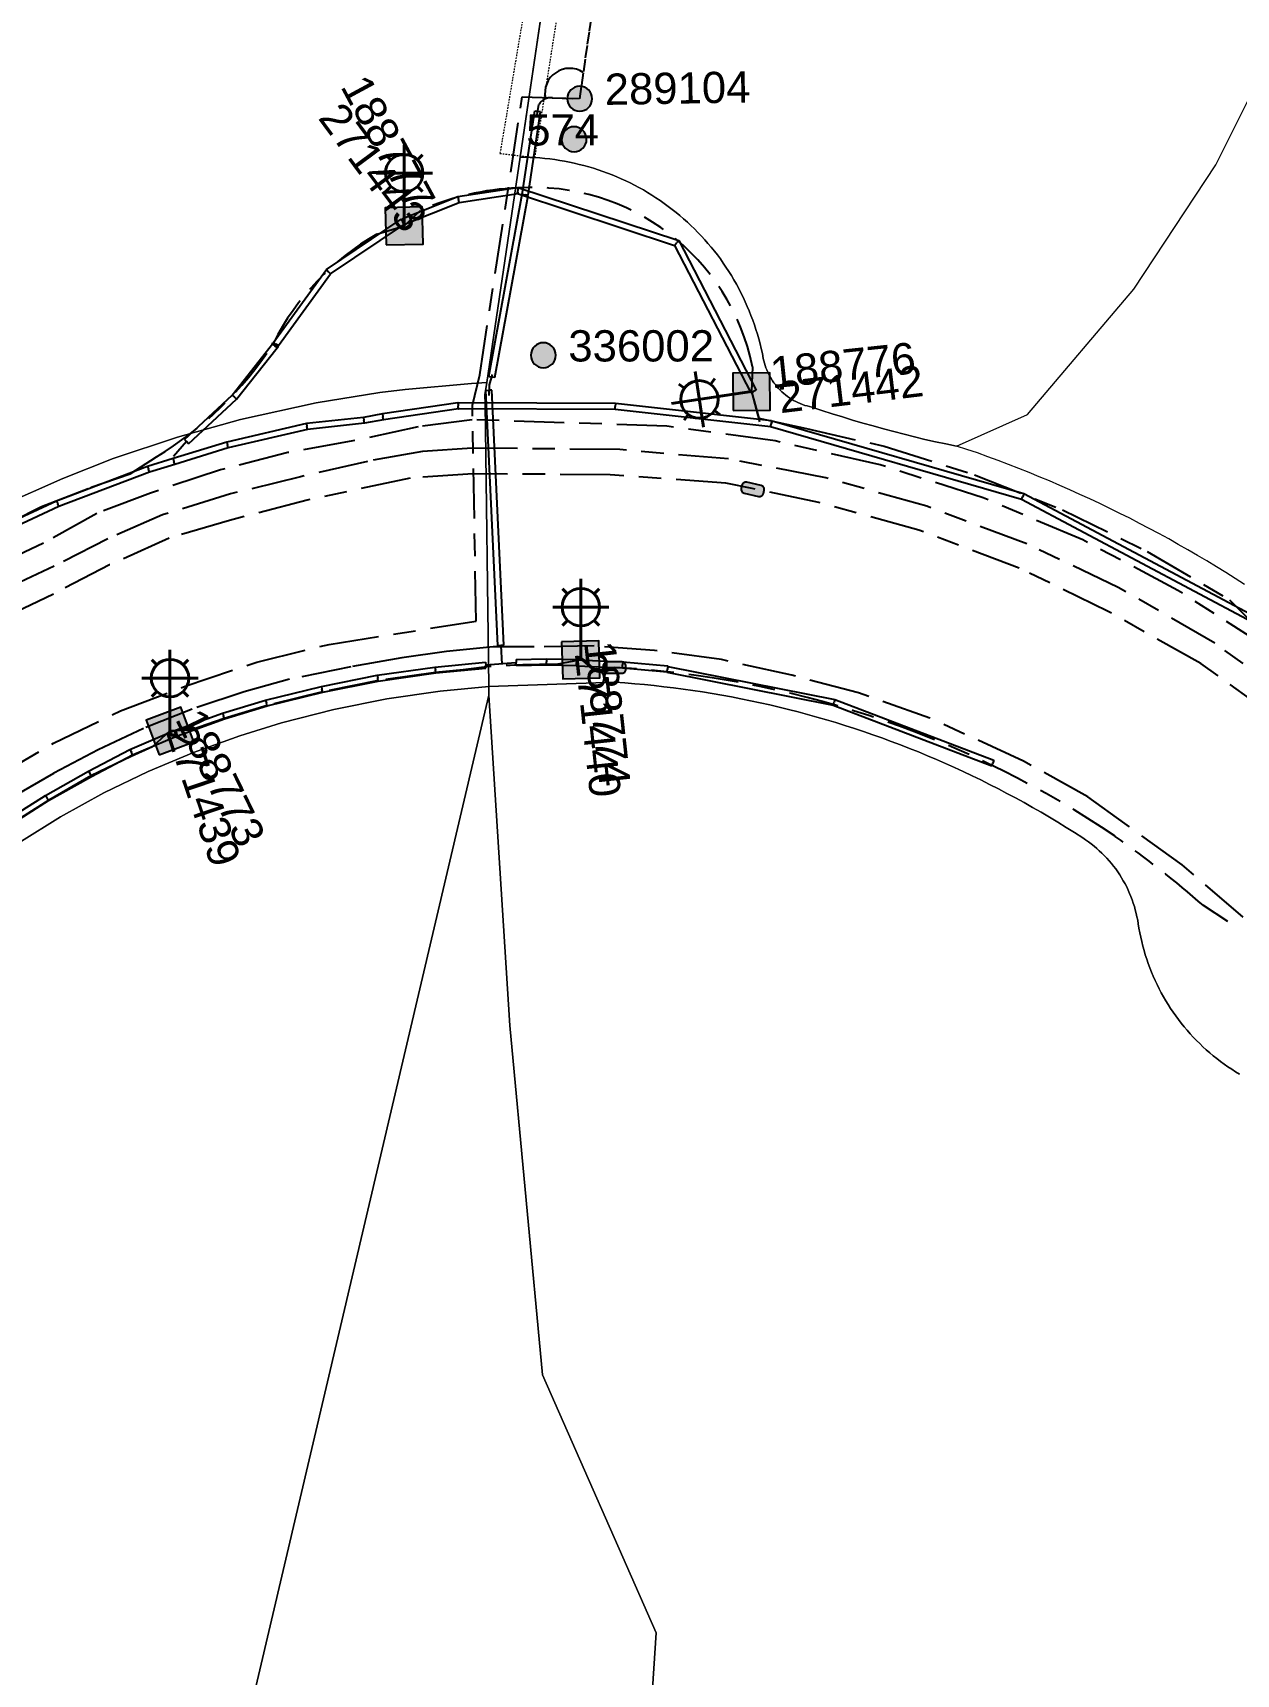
# Model space of a CAD drawing. Header units: metres. Extents: x 302931 to 308644, y 6253878 to 6257414.
# Drawn here: x 308006.4 to 308102.7, y 6256263.9 to 6256395.2 of the extents above; entities that cross this region are included whole.
import ezdxf
from ezdxf.enums import TextEntityAlignment as Align

# ---------------------------------------------------------------- set-up
doc = ezdxf.new("R2010")
doc.units = ezdxf.units.M
for name, pattern in [('Cable Exist OH', [1, 1, 0]), ('Cable Exist UG', [8.2, 4, -1.2, 1.8, -1.2]), ('HIDDEN', [0.375, 0.25, -0.125]), ('HIDDEN2', [0.1875, 0.125, -0.0625])]:
    doc.linetypes.add(name, pattern=pattern)
doc.layers.get('0').update_dxf_attribs({"color": 6})
for name, color, linetype, lineweight in [('Cadastre Land Parcels_SP_EXT', 9, 'Continuous', 5), ('Cadastre Other Property_SP_EXT', 9, 'HIDDEN', 5), ('Cadastre Roads_SP_EXT', 9, 'Continuous', 5)]:
    doc.layers.add(name, color=color, linetype=linetype, lineweight=lineweight)
for name, color, linetype in [('Duct_SP_EXT', 7, 'Continuous'), ('Equip_HV_EXT', 7, 'Continuous'), ('Equip_SL_EXT', 7, 'Continuous'), ('Equip_SP_SL_EXT', 7, 'Continuous'), ('Mains_HV_EXT', 7, 'Continuous'), ('Mains_SL_EXT', 7, 'Continuous'), ('SupportsOH_SP_TR_HV_LV_SL_EXT', 7, 'Continuous'), ('SupportsUG_SP_LV_SL_EXT', 7, 'Continuous'), ('Trench_SP_EXT', 7, 'Continuous')]:
    doc.layers.add(name, color=color, linetype=linetype)
doc.styles.add('COLUMN_LABEL', font='arial.ttf')
doc.styles.add('iecARIAL', font='arial.ttf', dxfattribs={"height": 2})
doc.styles.add('POLE_LABEL', font='arial.ttf')
doc.styles.get("Standard").update_dxf_attribs({"font": 'arial.ttf'})

# ---------------------------------------------------------------- blocks, each defined once
blk = doc.blocks.new('COLUMN_EXT')
blk.add_hatch(color=256).paths.add_polyline_path([(-1.49, 1.48), (-1.49, -1.49), (1.48, -1.49), (1.48, 1.48)])
blk.add_lwpolyline([(-1.49, -1.49), (1.48, -1.49), (1.48, 1.48), (-1.49, 1.48)], close=True)
for tag, height, style, flags, p in [('ASSET_NUM', 2.5, 'COLUMN_LABEL', 8, (2, 2)), ('STRUCTURE_PLANT_NUMBER', 0.2, 'POLE_LABEL', 9, (1.81, 0.03)), ('STREET_CODE', 0.2, 'COLUMN_LABEL', 9, (1.81, -0.2))]:
    blk.add_attdef(tag, text='', height=height, dxfattribs=dict(style=style, flags=flags)).set_placement(p, align=Align.MIDDLE_LEFT)
at = {"flags": 9}
for tag, p in [('COLUMN_TYPE', (1.81, -0.4)), ('OWNED_BY', (1.81, -0.6)), ('STATE', (1.81, -0.8)), ('USAGE', (1.81, -1)), ('LEGEND', (1.81, -1.2)), ('LOCATION', (1.81, -1.4)), ('STREETNAME', (1.81, -1.6)), ('SUBURB', (1.81, -1.8)), ('NOTES', (1.81, -2))]:
    blk.add_attdef(tag, text='', height=0.2, dxfattribs=at).set_placement(p, align=Align.MIDDLE_LEFT)
at = {"flags": 1}
blk.add_attdef('Z', (1.81, -2.35), '', height=0.2, dxfattribs=at)
blk = doc.blocks.new('SL_LANTERN_EXT')
at = {"lineweight": 40}
for p, q in [((-1.46, 5.68), (-1.06, 5.28)), ((0, 1.97), (0, 6.47)), ((1.46, 5.68), (1.06, 5.28)), ((-2.25, 4.22), (2.25, 4.22)), ((-1.46, 2.76), (-1.06, 3.16)), ((0, 0), (0, 2.72)), ((1.46, 2.76), (1.06, 3.16))]:
    blk.add_line(p, q, dxfattribs=at)
blk.add_circle((0, 4.22), 1.5, dxfattribs=at)
at = {"style": 'iecARIAL', "flags": 8}
blk.add_attdef('ASSET_NUM', (1.5, 1.5), '', height=2.5, dxfattribs=at)
for tag, p, height, flags in [('CONSTRUCTED_VOLTAGE', (0.98, -0.65), 0.2, 9), ('CONTROL_TYPE', (0.98, -0.85), 0.2, 9), ('LANTERN_PURPOSE', (0.98, -1.05), 0.2, 9), ('LANTERN_TYPE', (0.98, -1.25), 0.2, 9), ('NO_PHASES', (0.98, -1.45), 0.2, 9), ('LNUMBER', (2.18, -3.25), 2.5, 8), ('OPERATING_VOLTAGE', (0.98, -1.65), 0.2, 9), ('ORIENTATION', (0.98, -1.85), 0.2, 9), ('OWNED_BY', (0.98, -2.05), 0.2, 9), ('STATE', (0.98, -2.25), 0.2, 9), ('USAGE', (0.98, -2.45), 0.2, 9), ('CEXIST', (0.98, -2.65), 0.2, 9), ('CNEW', (0.98, -2.85), 0.2, 9), ('CNUMBER', (0.98, -3.05), 0.2, 9), ('CREMOVE', (0.98, -3.25), 0.2, 9), ('CREPLACE', (0.98, -3.45), 0.2, 9), ('LKINGHEIGHT', (0.98, -3.65), 0.2, 9), ('LBRACKET', (0.98, -3.85), 0.2, 9), ('LBRACKETVOCAB', (0.98, -4.05), 0.2, 9), ('LCATEGORY', (0.98, -4.25), 0.2, 9), ('LCHARGE1', (0.98, -4.45), 0.2, 9), ('LCHARGE1PERCENT', (0.98, -4.65), 0.2, 9), ('LCHARGE2', (0.98, -4.85), 0.2, 9), ('LCHARGE2PERCENT', (0.98, -5.05), 0.2, 9), ('LCHARGE3', (0.98, -5.25), 0.2, 9), ('LCHARGE3PERCENT', (0.98, -5.45), 0.2, 9), ('LEXIST', (0.98, -5.65), 0.2, 9), ('LLAMP', (0.98, -5.85), 0.2, 9), ('LLAMPVOCAB', (0.98, -6.05), 0.2, 9), ('LMAST', (0.98, -6.25), 0.2, 9), ('LMASTVOCAB', (0.98, -6.45), 0.2, 9), ('LNEW', (0.98, -6.65), 0.2, 9), ('LANTNUMBER', (0.98, -6.85), 0.2, 9), ('LOUTREACH', (0.98, -7.25), 0.2, 9), ('LOUTREACHVOCAB', (0.98, -7.45), 0.2, 9), ('LRATECODE', (0.98, -7.65), 0.2, 9), ('LREMOVE', (0.98, -7.85), 0.2, 9), ('LREPLACE', (0.98, -8.05), 0.2, 9), ('STREETNAME', (0.98, -9.25), 0.2, 9), ('LTYPE', (0.98, -8.25), 0.2, 9), ('LTYPEVOCAB', (0.98, -8.45), 0.2, 9), ('LEGEND', (0.98, -8.65), 0.2, 9), ('LOCATION', (0.98, -8.85), 0.2, 9), ('NOTES', (0.98, -9.05), 0.2, 9), ('SUBURB', (0.98, -9.45), 0.2, 1)]:
    blk.add_attdef(tag, p, '', height=height, dxfattribs=dict(flags=flags))
blk = doc.blocks.new('POLE_EXT')
blk.add_hatch(color=256).paths.add_polyline_path([(-1, 0, 1), (1, 0, 1)])
blk.add_lwpolyline([(-1, 0, 1), (1, 0, 1)], format="xyb", close=True)
for tag, height, flags, p in [('pNumber', 2.5, 8, (-17.84, 2.07)), ('OWNED_BY', 0.2, 9, (1.35, -0.4)), ('SPECIAL_USE', 0.2, 9, (1.35, -0.8)), ('STATE', 0.2, 9, (1.35, -1)), ('cLV', 0.2, 9, (1.35, -1.4)), ('PARENT', 0.2, 9, (1.35, -0.6)), ('USAGE', 0.2, 9, (1.35, -1.2)), ('hDepth', 0.2, 9, (1.35, -1.6)), ('hDia', 0.2, 9, (1.35, -1.8)), ('cHV', 0.2, 9, (1.35, -2)), ('LBRACKET', 0.2, 9, (1.35, -2.2)), ('LExisting', 0.2, 9, (1.35, -2.4)), ('LANTNUMBER', 0.2, 9, (1.35, -2.6)), ('cLinedev', 0.2, 9, (1.35, -3.4)), ('pExisting', 0.2, 9, (1.35, -3.8)), ('LOther', 0.2, 9, (1.35, -2.8)), ('LRemove', 0.2, 9, (1.35, -3)), ('LEGEND', 0.2, 9, (1.35, -3.2)), ('LOCATION', 0.2, 9, (1.35, -3.6)), ('PFNUMBER', 0.2, 9, (1.35, -4)), ('pFooting', 0.2, 9, (1.35, -4.4)), ('pNew', 0.2, 9, (1.35, -4.6)), ('pRelocate', 0.2, 9, (1.35, -5)), ('pRemove', 0.2, 9, (1.35, -5.2)), ('NEWPFNUMBER', 0.2, 9, (1.35, -4.2)), ('pReplace', 0.2, 9, (1.35, -5.4)), ('pStay', 0.2, 9, (1.35, -5.6)), ('pType', 0.2, 9, (1.35, -5.8)), ('cspan', 0.2, 9, (1.35, -6)), ('STREETNAME', 0.2, 9, (1.35, -6.2)), ('SUBURB', 0.2, 9, (1.35, -6.4)), ('NOTES', 0.2, 9, (1.35, -6.6)), ('OPERATED_BY', 0.2, 9, (1.36, -7.01)), ('MAINTAINED_BY', 0.2, 9, (1.36, -6.81))]:
    blk.add_attdef(tag, text='', height=height, dxfattribs=dict(flags=flags)).set_placement(p, align=Align.MIDDLE_LEFT)
at = {"style": 'POLE_LABEL'}
for tag, height, flags, p in [('ASSET_NUM', 2.5, 8, (2, 2)), ('STRUCTURE_PLANT_NUMBER', 0.2, 9, (1.35, 0.03)), ('STREET_CODE', 0.2, 9, (1.35, -0.2))]:
    blk.add_attdef(tag, text='', height=height, dxfattribs=dict(at, flags=flags)).set_placement(p, align=Align.MIDDLE_LEFT)
at = {"flags": 1}
blk.add_attdef('Z', (1.35, -7.33), '', height=0.2, dxfattribs=at)
blk = doc.blocks.new('SL_STJ_EXT')
h = blk.add_hatch(color=256)
edge = h.paths.add_edge_path()
edge.add_ellipse((-0.59, 0.13), major_axis=(0.226, 0.226), ratio=1, start_angle=45, end_angle=135)
edge.add_line((-0.91, 0.13), (-0.91, -0.13))
edge.add_ellipse((-0.59, -0.13), major_axis=(0.226, 0.226), ratio=1, start_angle=135, end_angle=225)
edge.add_line((-0.59, -0.45), (0.59, -0.45))
edge.add_ellipse((0.59, -0.13), major_axis=(-0.226, 0.226), ratio=1, start_angle=135, end_angle=225)
edge.add_line((0.91, -0.13), (0.91, 0.13))
edge.add_ellipse((0.59, 0.13), major_axis=(-0.226, 0.226), ratio=1, start_angle=225, end_angle=315)
edge.add_line((0.59, 0.45), (-0.59, 0.45))
blk.add_lwpolyline([(-0.91, 0.13), (-0.91, -0.13, 0.414214), (-0.59, -0.45), (0.59, -0.45, 0.414214), (0.91, -0.13), (0.91, 0.13, 0.414214), (0.59, 0.45), (-0.59, 0.45, 0.414214)], format="xyb", close=True)
at = {"flags": 1}
blk.add_attdef('Z', (0, 0), '', height=0.2, dxfattribs=at)
at = {"flags": 9}
for tag, p in [('ORIENTATION', (0, 0)), ('USAGE', (0, -0.2)), ('LEGEND', (0, -0.4)), ('NOTES', (0, -0.6))]:
    blk.add_attdef(tag, text='', height=0.2, dxfattribs=at).set_placement(p, align=Align.MIDDLE_LEFT)
blk = doc.blocks.new('HV_STJ_EXT')
h = blk.add_hatch(color=256)
edge = h.paths.add_edge_path()
edge.add_ellipse((-0.59, 0.13), major_axis=(0.226, 0.226), ratio=1, start_angle=45, end_angle=135)
edge.add_line((-0.91, 0.13), (-0.91, -0.13))
edge.add_ellipse((-0.59, -0.13), major_axis=(0.226, 0.226), ratio=1, start_angle=135, end_angle=225)
edge.add_line((-0.59, -0.45), (0.59, -0.45))
edge.add_ellipse((0.59, -0.13), major_axis=(-0.226, 0.226), ratio=1, start_angle=135, end_angle=225)
edge.add_line((0.91, -0.13), (0.91, 0.13))
edge.add_ellipse((0.59, 0.13), major_axis=(-0.226, 0.226), ratio=1, start_angle=225, end_angle=315)
edge.add_line((0.59, 0.45), (-0.59, 0.45))
blk.add_lwpolyline([(-0.91, 0.13), (-0.91, -0.13, 0.414214), (-0.59, -0.45), (0.59, -0.45, 0.414214), (0.91, -0.13), (0.91, 0.13, 0.414214), (0.59, 0.45), (-0.59, 0.45, 0.414214)], format="xyb", close=True)
for tag, flags, p in [('ORIENTATION', 9, (1.5, 0)), ('Z', 1, (1.5, -0.8)), ('USAGE', 9, (1.5, -0.2)), ('LEGEND', 9, (1.5, -0.4)), ('NOTES', 9, (1.5, -0.6))]:
    blk.add_attdef(tag, text='', height=0.2, dxfattribs=dict(flags=flags)).set_placement(p, align=Align.MIDDLE_LEFT)

msp = doc.modelspace()

# ---------------------------------------------------------------- linework, layer by layer
at = {"layer": 'Cadastre Land Parcels_SP_EXT', "linetype": 'Continuous'}
for points in [[(308003.86, 6256357.35), (308008.8, 6256359.56), (308012.83, 6256361.14), (308017.96, 6256362.86), (308023.01, 6256364.28), (308029.06, 6256365.6), (308034.15, 6256366.42), (308036.19, 6256366.68), (308041.48, 6256367.15), (308042.72, 6256367.22), (308045.39, 6256385.25), (308055.93, 6256456.51)], [(308055.76, 6256455.34), (308045.38, 6256385.25), (308045.78, 6256385.25), (308046.18, 6256385.24), (308046.57, 6256385.22), (308046.97, 6256385.19), (308047.36, 6256385.15), (308047.76, 6256385.11), (308048.15, 6256385.06), (308048.55, 6256385), (308048.94, 6256384.93), (308049.33, 6256384.86), (308049.71, 6256384.77), (308050.1, 6256384.68), (308050.48, 6256384.59), (308050.87, 6256384.48), (308051.25, 6256384.37), (308051.62, 6256384.25), (308052, 6256384.12), (308052.37, 6256383.98), (308052.74, 6256383.84), (308053.11, 6256383.69), (308053.47, 6256383.53), (308053.83, 6256383.36), (308054.19, 6256383.19), (308054.54, 6256383.01), (308054.89, 6256382.82), (308055.24, 6256382.63), (308055.58, 6256382.43), (308055.92, 6256382.22), (308056.25, 6256382.01), (308056.58, 6256381.79), (308056.91, 6256381.56), (308057.23, 6256381.32), (308057.54, 6256381.08), (308057.86, 6256380.84), (308058.16, 6256380.58), (308058.46, 6256380.33), (308058.76, 6256380.06), (308059.05, 6256379.79), (308059.33, 6256379.51), (308059.61, 6256379.23), (308059.88, 6256378.94), (308060.15, 6256378.65), (308060.41, 6256378.35), (308060.67, 6256378.05), (308060.92, 6256377.74), (308061.16, 6256377.43), (308061.4, 6256377.11), (308061.63, 6256376.78), (308061.85, 6256376.46), (308062.07, 6256376.12), (308062.28, 6256375.79), (308062.48, 6256375.45), (308062.68, 6256375.1), (308062.87, 6256374.75), (308063.05, 6256374.4), (308063.22, 6256374.05), (308063.39, 6256373.69), (308063.55, 6256373.32), (308063.71, 6256372.96), (308063.85, 6256372.59), (308063.99, 6256372.22), (308064.13, 6256371.84), (308064.25, 6256371.47), (308064.37, 6256371.09), (308064.47, 6256370.71), (308064.58, 6256370.32), (308064.67, 6256369.94), (308064.76, 6256369.55), (308064.83, 6256369.16), (308064.87, 6256368.97), (308064.92, 6256368.78), (308064.98, 6256368.6), (308065.04, 6256368.41), (308065.11, 6256368.23), (308065.19, 6256368.05), (308065.27, 6256367.88), (308065.37, 6256367.7), (308065.46, 6256367.54), (308065.57, 6256367.37), (308065.68, 6256367.21), (308065.8, 6256367.06), (308065.92, 6256366.91), (308066.05, 6256366.76), (308066.18, 6256366.62), (308066.32, 6256366.48), (308066.47, 6256366.35), (308066.62, 6256366.23), (308066.77, 6256366.11), (308066.93, 6256366), (308067.09, 6256365.89), (308067.26, 6256365.8), (308067.43, 6256365.7), (308067.61, 6256365.62), (308067.79, 6256365.54), (308067.97, 6256365.47), (308068.15, 6256365.4), (308068.34, 6256365.35), (308068.52, 6256365.3), (308068.71, 6256365.25), (308069.53, 6256364.99), (308070.34, 6256364.72), (308071.16, 6256364.47), (308071.98, 6256364.22), (308072.8, 6256363.98), (308073.63, 6256363.75), (308074.45, 6256363.52), (308075.28, 6256363.3), (308076.11, 6256363.09), (308076.94, 6256362.88), (308077.77, 6256362.68), (308078.61, 6256362.49), (308079.45, 6256362.31), (308080.28, 6256362.13), (308085.97, 6256364.66), (308094.47, 6256374.7), (308101.05, 6256384.63), (308104.13, 6256390.84)], [(308102.93, 6256311.9), (308102.62, 6256312.09), (308102.31, 6256312.29), (308102.01, 6256312.49), (308101.71, 6256312.7), (308101.41, 6256312.92), (308101.12, 6256313.14), (308100.84, 6256313.37), (308100.56, 6256313.6), (308100.28, 6256313.84), (308100.01, 6256314.09), (308099.75, 6256314.34), (308099.49, 6256314.6), (308099.23, 6256314.86), (308098.99, 6256315.13), (308098.74, 6256315.41), (308098.51, 6256315.68), (308098.28, 6256315.97), (308098.06, 6256316.26), (308097.84, 6256316.55), (308097.63, 6256316.85), (308097.42, 6256317.15), (308097.23, 6256317.46), (308097.04, 6256317.77), (308096.85, 6256318.09), (308096.67, 6256318.41), (308096.5, 6256318.73), (308096.34, 6256319.06), (308096.19, 6256319.39), (308096.04, 6256319.73), (308095.89, 6256320.06), (308095.76, 6256320.4), (308095.63, 6256320.75), (308095.51, 6256321.09), (308095.4, 6256321.44), (308095.3, 6256321.79), (308095.2, 6256322.14), (308095.11, 6256322.5), (308095.03, 6256322.85), (308094.96, 6256323.21), (308094.89, 6256323.57), (308094.84, 6256323.93), (308094.79, 6256324.21), (308094.73, 6256324.49), (308094.67, 6256324.76), (308094.6, 6256325.03), (308094.53, 6256325.3), (308094.44, 6256325.57), (308094.35, 6256325.84), (308094.25, 6256326.1), (308094.14, 6256326.36), (308094.03, 6256326.61), (308093.91, 6256326.87), (308093.78, 6256327.12), (308093.64, 6256327.36), (308093.5, 6256327.61), (308093.35, 6256327.84), (308093.19, 6256328.08), (308093.03, 6256328.31), (308092.86, 6256328.53), (308092.69, 6256328.75), (308092.5, 6256328.97), (308092.32, 6256329.17), (308092.12, 6256329.38), (308091.93, 6256329.58), (308091.72, 6256329.77), (308091.51, 6256329.96), (308091.3, 6256330.14), (308091.08, 6256330.31), (308090.85, 6256330.48), (308090.62, 6256330.64), (308090.39, 6256330.8), (308089.73, 6256331.22), (308089.07, 6256331.64), (308088.41, 6256332.05), (308087.74, 6256332.45), (308087.06, 6256332.85), (308086.38, 6256333.24), (308085.7, 6256333.62), (308085.02, 6256333.99), (308084.33, 6256334.36), (308083.64, 6256334.73), (308082.94, 6256335.08), (308082.24, 6256335.43), (308081.54, 6256335.77), (308080.83, 6256336.1), (308080.12, 6256336.43), (308079.41, 6256336.75), (308078.69, 6256337.06), (308077.97, 6256337.37), (308077.25, 6256337.67), (308076.53, 6256337.96), (308075.8, 6256338.24), (308075.07, 6256338.52), (308074.33, 6256338.79), (308073.6, 6256339.05), (308072.86, 6256339.3), (308072.12, 6256339.55), (308071.37, 6256339.79), (308070.63, 6256340.02), (308069.88, 6256340.24), (308069.13, 6256340.46), (308068.38, 6256340.67), (308067.62, 6256340.87), (308066.86, 6256341.07), (308066.11, 6256341.25), (308065.35, 6256341.43), (308064.58, 6256341.6), (308063.82, 6256341.77), (308063.05, 6256341.92), (308062.29, 6256342.07), (308061.52, 6256342.21), (308060.75, 6256342.34), (308059.98, 6256342.47), (308059.2, 6256342.59), (308058.43, 6256342.7), (308057.66, 6256342.8), (308056.88, 6256342.89), (308056.1, 6256342.98), (308055.33, 6256343.06), (308054.55, 6256343.13), (308053.77, 6256343.19), (308052.99, 6256343.25), (308042.88, 6256342.91), (308042.89, 6256342.21), (308044.56, 6256315.8), (308047.16, 6256287.84), (308056.27, 6256267.19), (308054.93, 6256246.82)], [(307973.09, 6256045.3), (308042.89, 6256342.21), (308042.89, 6256342.21), (308042.88, 6256342.91), (308038.98, 6256342.53), (308034.71, 6256341.91), (308030.47, 6256341.06), (308026.28, 6256339.99), (308022.97, 6256338.97), (308019.26, 6256337.63), (308015.63, 6256336.1), (308012.08, 6256334.39), (308008.62, 6256332.48), (308005.27, 6256330.4)], [(308018.83, 6256100.43), (308027.33, 6256124.68), (308033.42, 6256149.16), (308037.69, 6256174.85), (308040.03, 6256198.49), (308049.39, 6256222.74), (308054.93, 6256246.82), (308056.27, 6256267.19), (308047.16, 6256287.84), (308044.56, 6256315.8), (308042.89, 6256342.21), (307973.09, 6256045.3)]]:
    msp.add_lwpolyline(points, dxfattribs=at)
at = {"layer": 'Cadastre Other Property_SP_EXT', "linetype": 'HIDDEN2'}
msp.add_lwpolyline([(308058.63, 6256461.52), (308056.65, 6256461.79), (308043.77, 6256385.56), (308046.57, 6256385.22), (308058.63, 6256461.52)], close=True, dxfattribs=at)
at = {"layer": 'Cadastre Roads_SP_EXT', "linetype": 'Continuous'}
for points in [[(308103.34, 6256351.08), (308102.59, 6256351.56), (308101.84, 6256352.03), (308101.09, 6256352.49), (308100.33, 6256352.95), (308099.57, 6256353.4), (308098.81, 6256353.84), (308098.04, 6256354.28), (308097.27, 6256354.71), (308096.49, 6256355.14), (308095.71, 6256355.55), (308094.93, 6256355.96), (308094.15, 6256356.37), (308093.35, 6256356.76), (308092.56, 6256357.15), (308091.77, 6256357.54), (308090.96, 6256357.91), (308090.16, 6256358.28), (308089.36, 6256358.65), (308088.55, 6256359), (308087.73, 6256359.35), (308086.92, 6256359.69), (308086.1, 6256360.03), (308085.28, 6256360.35), (308084.45, 6256360.67), (308083.63, 6256360.99), (308082.8, 6256361.29), (308081.97, 6256361.59), (308081.13, 6256361.88), (308080.28, 6256362.13), (308079.45, 6256362.31), (308078.61, 6256362.49), (308077.77, 6256362.68), (308076.94, 6256362.88), (308076.11, 6256363.09), (308075.28, 6256363.3), (308074.45, 6256363.52), (308073.63, 6256363.75), (308072.8, 6256363.98), (308071.98, 6256364.22), (308071.16, 6256364.47), (308070.34, 6256364.72), (308069.53, 6256364.99), (308068.71, 6256365.25), (308068.52, 6256365.3), (308068.34, 6256365.35), (308068.15, 6256365.4), (308067.97, 6256365.47), (308067.79, 6256365.54), (308067.61, 6256365.62), (308067.43, 6256365.7), (308067.26, 6256365.8), (308067.09, 6256365.89), (308066.93, 6256366), (308066.77, 6256366.11), (308066.62, 6256366.23), (308066.47, 6256366.35), (308066.32, 6256366.48), (308066.18, 6256366.62), (308066.05, 6256366.76), (308065.92, 6256366.91), (308065.8, 6256367.06), (308065.68, 6256367.21), (308065.57, 6256367.37), (308065.46, 6256367.54), (308065.37, 6256367.7), (308065.27, 6256367.88), (308065.19, 6256368.05), (308065.11, 6256368.23), (308065.04, 6256368.41), (308064.98, 6256368.6), (308064.92, 6256368.78), (308064.87, 6256368.97), (308064.83, 6256369.16), (308064.76, 6256369.55), (308064.67, 6256369.94), (308064.58, 6256370.32), (308064.47, 6256370.71), (308064.37, 6256371.09), (308064.25, 6256371.47), (308064.13, 6256371.84), (308063.99, 6256372.22), (308063.85, 6256372.59), (308063.71, 6256372.96), (308063.55, 6256373.32), (308063.39, 6256373.69), (308063.22, 6256374.05), (308063.05, 6256374.4), (308062.87, 6256374.75), (308062.68, 6256375.1), (308062.48, 6256375.45), (308062.28, 6256375.79), (308062.07, 6256376.12), (308061.85, 6256376.46), (308061.63, 6256376.78), (308061.4, 6256377.11), (308061.16, 6256377.43), (308060.92, 6256377.74), (308060.67, 6256378.05), (308060.41, 6256378.35), (308060.15, 6256378.65), (308059.88, 6256378.94), (308059.61, 6256379.23), (308059.33, 6256379.51), (308059.05, 6256379.79), (308058.76, 6256380.06), (308058.46, 6256380.33), (308058.16, 6256380.58), (308057.86, 6256380.84), (308057.54, 6256381.08), (308057.23, 6256381.32), (308056.91, 6256381.56), (308056.58, 6256381.79), (308056.25, 6256382.01), (308055.92, 6256382.22), (308055.58, 6256382.43), (308055.24, 6256382.63), (308054.89, 6256382.82), (308054.54, 6256383.01), (308054.19, 6256383.19), (308053.83, 6256383.36), (308053.47, 6256383.53), (308053.11, 6256383.69), (308052.74, 6256383.84), (308052.37, 6256383.98), (308052, 6256384.12), (308051.62, 6256384.25), (308051.25, 6256384.37), (308050.87, 6256384.48), (308050.48, 6256384.59), (308050.1, 6256384.68), (308049.71, 6256384.77), (308049.33, 6256384.86), (308048.94, 6256384.93), (308048.55, 6256385), (308048.15, 6256385.06), (308047.76, 6256385.11), (308047.36, 6256385.15), (308046.97, 6256385.19), (308046.57, 6256385.22), (308046.18, 6256385.24), (308045.78, 6256385.25), (308045.38, 6256385.25), (308042.72, 6256367.22), (308042.57, 6256366.23), (308042.58, 6256365.52), (308042.88, 6256342.91), (308052.99, 6256343.25), (308053.77, 6256343.19), (308054.55, 6256343.13), (308055.33, 6256343.06), (308056.1, 6256342.98), (308056.88, 6256342.89), (308057.66, 6256342.8), (308058.43, 6256342.7), (308059.2, 6256342.59), (308059.98, 6256342.47), (308060.75, 6256342.34), (308061.52, 6256342.21), (308062.29, 6256342.07), (308063.05, 6256341.92), (308063.82, 6256341.77), (308064.58, 6256341.6), (308065.35, 6256341.43), (308066.11, 6256341.25), (308066.86, 6256341.07), (308067.62, 6256340.87), (308068.38, 6256340.67), (308069.13, 6256340.46), (308069.88, 6256340.24), (308070.63, 6256340.02), (308071.37, 6256339.79), (308072.12, 6256339.55), (308072.86, 6256339.3), (308073.6, 6256339.05), (308074.33, 6256338.79), (308075.07, 6256338.52), (308075.8, 6256338.24), (308076.53, 6256337.96), (308077.25, 6256337.67), (308077.97, 6256337.37), (308078.69, 6256337.06), (308079.41, 6256336.75), (308080.12, 6256336.43), (308080.83, 6256336.1), (308081.54, 6256335.77), (308082.24, 6256335.43), (308082.94, 6256335.08), (308083.64, 6256334.73), (308084.33, 6256334.36), (308085.02, 6256333.99), (308085.7, 6256333.62), (308086.38, 6256333.24), (308087.06, 6256332.85), (308087.74, 6256332.45), (308088.41, 6256332.05), (308089.07, 6256331.64), (308089.73, 6256331.22), (308090.39, 6256330.8), (308090.62, 6256330.64), (308090.85, 6256330.48), (308091.08, 6256330.31), (308091.3, 6256330.14), (308091.51, 6256329.96), (308091.72, 6256329.77), (308091.93, 6256329.58), (308092.12, 6256329.38), (308092.32, 6256329.17), (308092.5, 6256328.97), (308092.69, 6256328.75), (308092.86, 6256328.53), (308093.03, 6256328.31), (308093.19, 6256328.08), (308093.35, 6256327.84), (308093.5, 6256327.61), (308093.64, 6256327.36), (308093.78, 6256327.12), (308093.91, 6256326.87), (308094.03, 6256326.61), (308094.14, 6256326.36), (308094.25, 6256326.1), (308094.35, 6256325.84), (308094.44, 6256325.57), (308094.53, 6256325.3), (308094.6, 6256325.03), (308094.67, 6256324.76), (308094.73, 6256324.49), (308094.79, 6256324.21), (308094.84, 6256323.93), (308094.89, 6256323.57), (308094.96, 6256323.21), (308095.03, 6256322.85), (308095.11, 6256322.5), (308095.2, 6256322.14), (308095.3, 6256321.79), (308095.4, 6256321.44), (308095.51, 6256321.09), (308095.63, 6256320.75), (308095.76, 6256320.4), (308095.89, 6256320.06), (308096.04, 6256319.73), (308096.19, 6256319.39), (308096.34, 6256319.06), (308096.5, 6256318.73), (308096.67, 6256318.41), (308096.85, 6256318.09), (308097.04, 6256317.77), (308097.23, 6256317.46), (308097.42, 6256317.15), (308097.63, 6256316.85), (308097.84, 6256316.55), (308098.06, 6256316.26), (308098.28, 6256315.97), (308098.51, 6256315.68), (308098.74, 6256315.41), (308098.99, 6256315.13), (308099.23, 6256314.86), (308099.49, 6256314.6), (308099.75, 6256314.34), (308100.01, 6256314.09), (308100.28, 6256313.84), (308100.56, 6256313.6), (308100.84, 6256313.37), (308101.12, 6256313.14), (308101.41, 6256312.92), (308101.71, 6256312.7), (308102.01, 6256312.49), (308102.31, 6256312.29), (308102.62, 6256312.09), (308102.93, 6256311.9)], [(308005.27, 6256330.4), (308008.62, 6256332.48), (308012.08, 6256334.39), (308015.63, 6256336.1), (308019.26, 6256337.63), (308022.97, 6256338.97), (308026.28, 6256339.99), (308030.47, 6256341.06), (308034.71, 6256341.91), (308038.99, 6256342.53), (308042.88, 6256342.91), (308042.58, 6256365.52), (308042.57, 6256366.23), (308042.72, 6256367.22), (308041.48, 6256367.15), (308036.19, 6256366.68), (308034.15, 6256366.42), (308029.06, 6256365.61), (308023.02, 6256364.28), (308017.96, 6256362.86), (308012.83, 6256361.14), (308008.8, 6256359.56), (308003.86, 6256357.35)]]:
    msp.add_lwpolyline(points, dxfattribs=at)
at = {"layer": 'Duct_SP_EXT'}
for p, q in [((308045.55, 6256382.28), (308046.55, 6256388.95)), ((308046.02, 6256382.21), (308047.02, 6256388.88)), ((308046.55, 6256388.95), (308046.78, 6256388.92)), ((308047.02, 6256388.88), (308046.78, 6256388.92)), ((308040.39, 6256382.11), (308045.16, 6256382.83)), ((308045.16, 6256382.83), (308045.21, 6256382.84)), ((308045.16, 6256382.83), (308045.19, 6256382.59)), ((308045.21, 6256382.84), (308045.19, 6256382.59)), ((308045.21, 6256382.84), (308058.07, 6256378.59)), ((308035.91, 6256380.31), (308040.39, 6256382.11)), ((308036.09, 6256379.87), (308040.51, 6256381.64)), ((308040.39, 6256382.11), (308040.45, 6256381.88)), ((308040.51, 6256381.64), (308040.45, 6256381.88)), ((308040.51, 6256381.64), (308045.23, 6256382.36)), ((308042.88, 6256367.7), (308045.55, 6256382.29)), ((308043.36, 6256367.62), (308046.02, 6256382.2)), ((308045.17, 6256382.35), (308045.19, 6256382.59)), ((308045.23, 6256382.36), (308045.17, 6256382.35)), ((308045.17, 6256382.35), (308057.74, 6256378.2)), ((308045.23, 6256382.36), (308045.19, 6256382.59)), ((308045.55, 6256382.29), (308045.79, 6256382.24)), ((308045.55, 6256382.28), (308045.79, 6256382.24)), ((308046.02, 6256382.2), (308045.79, 6256382.24)), ((308046.02, 6256382.21), (308045.79, 6256382.24)), ((308029.89, 6256376.26), (308035.87, 6256380.29)), ((308035.87, 6256380.29), (308036, 6256380.09)), ((308035.91, 6256380.31), (308036, 6256380.09)), ((308036.13, 6256379.89), (308036, 6256380.09)), ((308036.09, 6256379.87), (308036, 6256380.09)), ((308030.22, 6256375.91), (308036.13, 6256379.89)), ((308057.74, 6256378.2), (308057.9, 6256378.39)), ((308057.74, 6256378.2), (308063.85, 6256366.39)), ((308058.07, 6256378.59), (308057.9, 6256378.39)), ((308058.07, 6256378.59), (308064.27, 6256366.62)), ((308025.62, 6256370.41), (308029.89, 6256376.26)), ((308029.89, 6256376.26), (308030.05, 6256376.09)), ((308030.22, 6256375.91), (308030.05, 6256376.09)), ((308026.04, 6256370.18), (308030.22, 6256375.91)), ((308022.35, 6256366.22), (308025.57, 6256370.31)), ((308022.7, 6256365.89), (308025.95, 6256370.01)), ((308025.56, 6256370.29), (308025.58, 6256370.33)), ((308025.57, 6256370.31), (308025.56, 6256370.29)), ((308025.56, 6256370.29), (308025.76, 6256370.16)), ((308025.57, 6256370.31), (308025.76, 6256370.16)), ((308025.58, 6256370.33), (308025.61, 6256370.39)), ((308025.58, 6256370.33), (308025.8, 6256370.22)), ((308025.61, 6256370.39), (308025.62, 6256370.41)), ((308025.61, 6256370.39), (308025.83, 6256370.3)), ((308025.62, 6256370.41), (308025.83, 6256370.3)), ((308025.95, 6256370.01), (308025.76, 6256370.16)), ((308025.96, 6256370.02), (308025.76, 6256370.16)), ((308026.02, 6256370.12), (308025.8, 6256370.22)), ((308026.05, 6256370.2), (308025.83, 6256370.3)), ((308026.04, 6256370.18), (308025.83, 6256370.3)), ((308025.95, 6256370.01), (308025.96, 6256370.02)), ((308025.96, 6256370.02), (308026.02, 6256370.12)), ((308026.02, 6256370.12), (308026.05, 6256370.2)), ((308026.05, 6256370.2), (308026.04, 6256370.18)), ((308042.88, 6256367.7), (308043.12, 6256367.66)), ((308043.36, 6256367.62), (308043.12, 6256367.66)), ((308018.53, 6256362.67), (308022.35, 6256366.22)), ((308018.86, 6256362.32), (308022.7, 6256365.89)), ((308022.35, 6256366.22), (308022.52, 6256366.05)), ((308022.7, 6256365.89), (308022.52, 6256366.05)), ((308040.41, 6256365.6), (308034.38, 6256364.71)), ((308040.43, 6256365.6), (308040.41, 6256365.6)), ((308040.41, 6256365.6), (308040.43, 6256365.36)), ((308053.01, 6256365.55), (308040.43, 6256365.6)), ((308040.43, 6256365.6), (308040.43, 6256365.36)), ((308042.64, 6256366.6), (308042.88, 6256366.61)), ((308043.59, 6256346.18), (308042.64, 6256366.6)), ((308043.12, 6256366.62), (308042.88, 6256366.61)), ((308044.07, 6256346.21), (308043.12, 6256366.62)), ((308063.85, 6256366.39), (308064.06, 6256366.5)), ((308064.27, 6256366.62), (308064.06, 6256366.5)), ((308032.85, 6256364.44), (308028.29, 6256363.94)), ((308034.37, 6256364.71), (308032.85, 6256364.44)), ((308032.85, 6256364.44), (308032.88, 6256364.2)), ((308034.38, 6256364.71), (308034.37, 6256364.71)), ((308034.37, 6256364.71), (308034.41, 6256364.47)), ((308034.38, 6256364.71), (308034.41, 6256364.47)), ((308034.45, 6256364.23), (308034.41, 6256364.47)), ((308034.45, 6256364.23), (308034.41, 6256364.47)), ((308040.45, 6256365.12), (308034.45, 6256364.23)), ((308040.43, 6256365.12), (308040.43, 6256365.36)), ((308040.45, 6256365.12), (308040.43, 6256365.36)), ((308052.98, 6256365.07), (308040.43, 6256365.12)), ((308040.43, 6256365.12), (308040.45, 6256365.12)), ((308052.98, 6256365.07), (308052.99, 6256365.31)), ((308065.45, 6256363.67), (308052.98, 6256365.07)), ((308053.01, 6256365.55), (308052.99, 6256365.31)), ((308065.5, 6256364.15), (308053.01, 6256365.55)), ((308028.29, 6256363.94), (308021.91, 6256362.45)), ((308028.37, 6256363.47), (308022.03, 6256361.99)), ((308028.29, 6256363.94), (308028.33, 6256363.7)), ((308028.37, 6256363.47), (308028.33, 6256363.7)), ((308032.92, 6256363.97), (308028.37, 6256363.47)), ((308032.92, 6256363.97), (308032.88, 6256364.2)), ((308034.45, 6256364.23), (308032.92, 6256363.97)), ((308034.45, 6256364.23), (308034.45, 6256364.23)), ((308065.41, 6256363.68), (308065.47, 6256363.91)), ((308085.5, 6256357.88), (308065.41, 6256363.68)), ((308065.45, 6256363.67), (308065.47, 6256363.91)), ((308065.5, 6256364.15), (308065.47, 6256363.91)), ((308065.54, 6256364.14), (308065.47, 6256363.91)), ((308085.68, 6256358.33), (308065.54, 6256364.14)), ((308021.91, 6256362.45), (308017.62, 6256361.14)), ((308022.03, 6256361.99), (308017.76, 6256360.68)), ((308018.53, 6256362.67), (308018.69, 6256362.5)), ((308018.86, 6256362.32), (308018.69, 6256362.5)), ((308021.91, 6256362.45), (308021.97, 6256362.22)), ((308022.03, 6256361.99), (308021.97, 6256362.22)), ((308015.57, 6256360.52), (308008.3, 6256357.74)), ((308017.62, 6256361.14), (308015.57, 6256360.52)), ((308015.57, 6256360.52), (308015.64, 6256360.29)), ((308017.76, 6256360.68), (308015.72, 6256360.06)), ((308017.62, 6256361.14), (308017.69, 6256360.91)), ((308017.62, 6256361.14), (308017.69, 6256360.91)), ((308017.76, 6256360.68), (308017.69, 6256360.91)), ((308017.76, 6256360.68), (308017.69, 6256360.91)), ((308015.72, 6256360.06), (308008.49, 6256357.3)), ((308015.72, 6256360.06), (308015.64, 6256360.29)), ((308008.3, 6256357.74), (308003.23, 6256355.39)), ((308008.3, 6256357.74), (308008.4, 6256357.52)), ((308085.5, 6256357.88), (308085.59, 6256358.1)), ((308103.95, 6256348.05), (308085.5, 6256357.88)), ((308085.68, 6256358.33), (308085.59, 6256358.1)), ((308104.18, 6256348.47), (308085.68, 6256358.33)), ((308008.49, 6256357.3), (308003.43, 6256354.96)), ((308008.49, 6256357.3), (308008.4, 6256357.52)), ((308043.59, 6256346.18), (308043.83, 6256346.2)), ((308044.07, 6256346.21), (308043.83, 6256346.2)), ((308038.57, 6256344.46), (308042.61, 6256344.85)), ((308042.61, 6256344.85), (308042.63, 6256344.61)), ((308042.65, 6256344.37), (308042.63, 6256344.61)), ((308045.07, 6256345.06), (308047.48, 6256345.11)), ((308045.07, 6256345.06), (308045.07, 6256344.82)), ((308045.08, 6256344.58), (308045.07, 6256344.82)), ((308045.08, 6256344.58), (308047.48, 6256344.63)), ((308047.48, 6256345.11), (308049.89, 6256345.08)), ((308047.48, 6256345.11), (308047.48, 6256344.87)), ((308047.48, 6256344.63), (308047.48, 6256344.87)), ((308047.48, 6256344.63), (308049.88, 6256344.6)), ((308049.88, 6256344.6), (308049.89, 6256344.84)), ((308049.89, 6256345.08), (308049.89, 6256344.84)), ((308049.95, 6256344.57), (308049.96, 6256344.81)), ((308049.95, 6256344.57), (308053.56, 6256344.41)), ((308049.97, 6256345.05), (308049.96, 6256344.81)), ((308049.97, 6256345.05), (308053.59, 6256344.89)), ((308053.56, 6256344.41), (308053.58, 6256344.65)), ((308053.59, 6256344.89), (308053.58, 6256344.65)), ((308053.59, 6256344.89), (308057.2, 6256344.57)), ((308057.2, 6256344.57), (308057.18, 6256344.33)), ((308029.48, 6256342.92), (308033.95, 6256343.81)), ((308029.59, 6256342.45), (308034.03, 6256343.34)), ((308033.95, 6256343.81), (308038.57, 6256344.46)), ((308033.95, 6256343.81), (308033.99, 6256343.57)), ((308034.03, 6256343.34), (308033.99, 6256343.57)), ((308034.03, 6256343.34), (308038.63, 6256343.99)), ((308038.57, 6256344.46), (308038.6, 6256344.22)), ((308038.63, 6256343.99), (308038.6, 6256344.22)), ((308038.63, 6256343.99), (308042.65, 6256344.37)), ((308053.56, 6256344.41), (308057.15, 6256344.09)), ((308057.11, 6256344.05), (308057.16, 6256344.28)), ((308057.11, 6256344.05), (308070.43, 6256341.41)), ((308057.15, 6256344.09), (308057.18, 6256344.33)), ((308057.2, 6256344.52), (308057.16, 6256344.28)), ((308057.2, 6256344.52), (308070.57, 6256341.87)), ((308025.02, 6256341.82), (308029.48, 6256342.92)), ((308025.15, 6256341.35), (308029.59, 6256342.45)), ((308029.48, 6256342.92), (308029.53, 6256342.69)), ((308029.59, 6256342.45), (308029.53, 6256342.69)), ((308017.8, 6256339.42), (308021.57, 6256340.78)), ((308021.57, 6256340.78), (308025.02, 6256341.82)), ((308021.57, 6256340.78), (308021.64, 6256340.55)), ((308021.72, 6256340.32), (308025.15, 6256341.35)), ((308025.02, 6256341.82), (308025.09, 6256341.58)), ((308025.15, 6256341.35), (308025.09, 6256341.58)), ((308070.43, 6256341.41), (308070.5, 6256341.64)), ((308070.43, 6256341.41), (308083.12, 6256336.56)), ((308070.57, 6256341.87), (308070.5, 6256341.64)), ((308070.57, 6256341.87), (308083.29, 6256337.01)), ((308014.17, 6256337.87), (308017.7, 6256339.38)), ((308017.7, 6256339.38), (308017.79, 6256339.16)), ((308017.8, 6256339.42), (308017.88, 6256339.2)), ((308017.96, 6256338.97), (308021.72, 6256340.32)), ((308021.72, 6256340.32), (308021.64, 6256340.55)), ((308014.38, 6256337.43), (308017.89, 6256338.94)), ((308017.89, 6256338.94), (308017.79, 6256339.16)), ((308017.96, 6256338.97), (308017.88, 6256339.2)), ((308010.86, 6256336.14), (308014.17, 6256337.87)), ((308011.09, 6256335.72), (308014.38, 6256337.43)), ((308014.17, 6256337.87), (308014.28, 6256337.65)), ((308014.38, 6256337.43), (308014.28, 6256337.65)), ((308083.12, 6256336.56), (308083.2, 6256336.78)), ((308083.29, 6256337.01), (308083.2, 6256336.78)), ((308007.42, 6256334.2), (308010.86, 6256336.14)), ((308007.66, 6256333.79), (308011.09, 6256335.72)), ((308010.86, 6256336.14), (308010.98, 6256335.93)), ((308011.09, 6256335.72), (308010.98, 6256335.93)), ((308004.07, 6256332.07), (308007.42, 6256334.2)), ((308007.42, 6256334.2), (308007.54, 6256333.99)), ((308004.33, 6256331.66), (308007.66, 6256333.79)), ((308007.66, 6256333.79), (308007.54, 6256333.99))]:
    msp.add_line(p, q, dxfattribs=at)
at = {"layer": 'Mains_HV_EXT', "linetype": 'Cable Exist OH'}
msp.add_lwpolyline([(308050.15, 6256389.93), (308059.67, 6256455.46)], dxfattribs=at)
at = {"layer": 'Mains_HV_EXT', "linetype": 'Continuous'}
msp.add_lwpolyline([(308050.42, 6256392.04, 0.667374), (308047.41, 6256389.98)], format="xyb", dxfattribs=at)
at = {"layer": 'Mains_HV_EXT', "linetype": 'Cable Exist UG'}
for points in [[(308003.43, 6256335.68), (308008.06, 6256338.37), (308013.4, 6256340.96), (308018.59, 6256342.93), (308024.31, 6256344.86), (308030.11, 6256346.28), (308041.86, 6256348.14), (308041.86, 6256348.14), (308041.57, 6256365.41), (308041.57, 6256365.41), (308042.15, 6256367.83), (308042.15, 6256367.83), (308045.55, 6256390.07), (308049.96, 6256389.93)], [(308105.27, 6256345.94), (308098.01, 6256350.6), (308090.39, 6256354.64), (308082.43, 6256358), (308074.19, 6256360.64), (308065.79, 6256362.56), (308057.11, 6256363.74), (308041.54, 6256364.25), (308041.54, 6256364.25), (308037.23, 6256363.69), (308032, 6256362.55), (308026.79, 6256361.62), (308021.4, 6256360.23), (308015.8, 6256358.38), (308011.52, 6256356.74), (308007.24, 6256354.37), (308002.62, 6256352.2)], [(308107.44, 6256341.7), (308100.95, 6256346.38), (308093.24, 6256350.84), (308085.92, 6256354.31), (308077.91, 6256357.33), (308069.83, 6256359.6), (308062.05, 6256361.11), (308053.36, 6256361.86), (308041.54, 6256361.98), (308041.54, 6256361.98), (308037.57, 6256361.7), (308033.17, 6256360.92), (308027.8, 6256359.68), (308022.2, 6256358.31), (308016.78, 6256356.63), (308012.4, 6256354.73), (308008.11, 6256352.53), (308003.64, 6256350.44)], [(308063.95, 6256358.74), (308061.85, 6256359.18), (308052.58, 6256359.84), (308041.59, 6256359.93), (308036.58, 6256359.58), (308028.34, 6256357.82), (308022.13, 6256356.19), (308017.31, 6256354.77), (308012.54, 6256352.63), (308008.04, 6256350.3), (308003.73, 6256348.23)], [(308144.76, 6256261.96), (308141.34, 6256281.72), (308140.16, 6256288.04), (308138.22, 6256294.48), (308135.97, 6256300.33), (308134.88, 6256303.09), (308132.14, 6256309.26), (308127.76, 6256316.4), (308123.11, 6256323.14), (308117.88, 6256329.39), (308112.41, 6256334.98), (308105.45, 6256340.73), (308099.84, 6256344.74), (308092.43, 6256348.92), (308085.31, 6256352.38), (308077.29, 6256355.42), (308069.28, 6256357.63), (308063.95, 6256358.74)], [(308103.24, 6256324.45), (308098.36, 6256328.63), (308093.75, 6256331.95), (308090.8, 6256334.07), (308085.65, 6256336.94), (308078.17, 6256340.37), (308072.44, 6256342.41), (308067.11, 6256343.81), (308061.49, 6256345.06), (308056.12, 6256345.78), (308051.31, 6256346.15), (308046.5, 6256346.07), (308043.22, 6256346.09), (308039.48, 6256345.71), (308039.48, 6256345.71), (308035.92, 6256345.19), (308031.83, 6256344.49), (308026.92, 6256343.49), (308023.31, 6256342.49), (308019.15, 6256341.1), (308015.25, 6256339.55), (308011.62, 6256337.85), (308008.05, 6256335.95), (308004.95, 6256334.15)]]:
    msp.add_lwpolyline(points, dxfattribs=at)
at = {"layer": 'Mains_SL_EXT', "linetype": 'Cable Exist UG'}
for points in [[(308036.11, 6256379.76), (308037.41, 6256380.98), (308037.41, 6256380.98, -0.096593), (308045.2, 6256382.79), (308045.2, 6256382.79, -0.375184), (308063.97, 6256368.49), (308063.97, 6256368.49), (308063.9, 6256366.5)], [(308003.06, 6256354.58), (308004.83, 6256356.17), (308004.83, 6256356.17), (308007.08, 6256357.32), (308011.06, 6256358.85), (308014.18, 6256359.92), (308016.29, 6256361.28), (308016.29, 6256361.28, 0.111847), (308025.58, 6256370.25), (308025.58, 6256370.25), (308025.61, 6256370.31), (308025.64, 6256370.38), (308025.64, 6256370.38, -0.14681), (308033.92, 6256379.1), (308033.92, 6256379.1), (308036.11, 6256379.76)], [(308050.24, 6256345.04), (308048.26, 6256344.66), (308048.26, 6256344.66, 0.016812), (308042.92, 6256344.51), (308042.92, 6256344.51), (308040.83, 6256344.24), (308040.83, 6256344.24), (308038.61, 6256344.03), (308034.04, 6256343.38), (308029.57, 6256342.49), (308025.14, 6256341.39), (308021.7, 6256340.36), (308019.01, 6256339.41), (308017.37, 6256339.36)], [(308102.01, 6256324.11), (308100.05, 6256325.38), (308100.05, 6256325.38, 0.027231), (308093, 6256330.91), (308093, 6256330.91), (308092.99, 6256330.92), (308092.98, 6256330.93), (308092.98, 6256330.93, 0.130521), (308054.29, 6256344.35), (308054.29, 6256344.35), (308052.94, 6256344.42)]]:
    msp.add_lwpolyline(points, format="xyb", dxfattribs=at)
for points in [[(308063.9, 6256366.5), (308064.49, 6256364.37), (308064.49, 6256364.37), (308068.29, 6256363.54), (308074.5, 6256362.13), (308081.74, 6256359.85), (308088.78, 6256357.03), (308095.56, 6256353.71), (308102.14, 6256349.85), (308103.96, 6256348.04)], [(308017.37, 6256339.36), (308015.97, 6256338.08), (308015.97, 6256338.08), (308014.26, 6256337.32), (308011.05, 6256335.76), (308007.67, 6256333.82), (308004.33, 6256331.69), (308001.3, 6256329.44), (307998.06, 6256327.05), (307995.76, 6256325.2), (307992.24, 6256322.06), (307988.95, 6256318.64), (307985.84, 6256314.82), (307983.52, 6256311.89), (307982.23, 6256311.04)]]:
    msp.add_lwpolyline(points, dxfattribs=at)
at = {"layer": 'Trench_SP_EXT', "linetype": 'Cable Exist UG'}
msp.add_lwpolyline([(308046.72, 6256388.49), (308046.88, 6256389.46), (308046.88, 6256389.46, -0.311694), (308047.96, 6256389.99), (308047.96, 6256389.99), (308050.11, 6256389.95)], format="xyb", dxfattribs=at)
for points in [[(308042.9, 6256366.2), (308042.92, 6256367.04), (308043.16, 6256367.86)], [(308063.9, 6256366.5), (308064.53, 6256364.07)], [(308018.69, 6256362.5), (308017.65, 6256361.3)], [(308043.83, 6256346.2), (308043.91, 6256344.7)], [(308045.05, 6256344.79), (308042.63, 6256344.61)]]:
    msp.add_lwpolyline(points, dxfattribs=at)

# ---------------------------------------------------------------- block references
at = {"layer": 'Equip_HV_EXT', "rotation": 347.1256207321878}
msp.add_blockref('HV_STJ_EXT', (308063.99, 6256358.68), dxfattribs=at)
at = {"layer": 'Equip_SL_EXT'}
msp.add_blockref('SL_STJ_EXT', (308052.94, 6256344.42), dxfattribs=at)
at = {"layer": 'Equip_SP_SL_EXT'}
ref = msp.add_blockref('SL_LANTERN_EXT', (308036.11, 6256379.76), dxfattribs=at)
ref.add_attrib('ASSET_NUM', '188777', dxfattribs={"layer": '0', "height": 2.5, "rotation": 298.3907, "style": 'iecARIAL'}).set_placement((308037.61, 6256381.26), align=Align.MIDDLE_RIGHT)
ref = msp.add_blockref('SL_LANTERN_EXT', (308063.9, 6256366.5), dxfattribs=dict(at, rotation=98.51579510023893))
ref.add_attrib('ASSET_NUM', '188776', dxfattribs={"layer": '0', "height": 2.5, "rotation": 6.0432, "style": 'iecARIAL'}).set_placement((308065.4, 6256368), align=Align.MIDDLE_LEFT)
ref = msp.add_blockref('SL_LANTERN_EXT', (308050.24, 6256345.04), dxfattribs=at)
ref.add_attrib('ASSET_NUM', '188774', dxfattribs={"layer": '0', "height": 2.5, "rotation": 276.1702, "style": 'iecARIAL'}).set_placement((308051.74, 6256346.54), align=Align.MIDDLE_LEFT)
ref = msp.add_blockref('SL_LANTERN_EXT', (308017.37, 6256339.36), dxfattribs=at)
ref.add_attrib('ASSET_NUM', '188773', dxfattribs={"layer": '0', "height": 2.5, "rotation": 295.9742, "style": 'iecARIAL'}).set_placement((308018.87, 6256340.86), align=Align.MIDDLE_LEFT)
at = {"layer": 'SupportsOH_SP_TR_HV_LV_SL_EXT'}
ref = msp.add_blockref('POLE_EXT', (308050.15, 6256389.93), dxfattribs=at)
ref.add_attrib('ASSET_NUM', '289104', dxfattribs={"layer": '0', "height": 2.5, "rotation": 1, "style": 'POLE_LABEL'}).set_placement((308052.15, 6256390.68), align=Align.MIDDLE_LEFT)
ref = msp.add_blockref('POLE_EXT', (308049.7, 6256386.69), dxfattribs=at)
ref.add_attrib('ASSET_NUM', '574', dxfattribs={"layer": '0', "height": 2.5, "style": 'POLE_LABEL'}).set_placement((308051.7, 6256387.44), align=Align.MIDDLE_RIGHT)
ref = msp.add_blockref('POLE_EXT', (308047.24, 6256369.41), dxfattribs=at)
ref.add_attrib('ASSET_NUM', '336002', dxfattribs={"layer": '0', "height": 2.5, "style": 'POLE_LABEL'}).set_placement((308049.24, 6256370.16), align=Align.MIDDLE_LEFT)
at = {"layer": 'SupportsUG_SP_LV_SL_EXT'}
ref = msp.add_blockref('COLUMN_EXT', (308036.11, 6256379.76), dxfattribs=dict(at, rotation=1.420653089489888))
ref.add_attrib('ASSET_NUM', '271443', dxfattribs={"layer": '0', "height": 2.5, "rotation": 306.5649, "style": 'COLUMN_LABEL'}).set_placement((308038.11, 6256380.51), align=Align.TOP_RIGHT)
ref = msp.add_blockref('COLUMN_EXT', (308063.9, 6256366.5), dxfattribs=dict(at, rotation=0.4321320229431222))
ref.add_attrib('ASSET_NUM', '271442', dxfattribs={"layer": '0', "height": 2.5, "rotation": 6.8546, "style": 'COLUMN_LABEL'}).set_placement((308065.9, 6256367.25), align=Align.TOP_LEFT)
ref = msp.add_blockref('COLUMN_EXT', (308050.24, 6256345.04), dxfattribs=dict(at, rotation=271.7226620886667))
ref.add_attrib('ASSET_NUM', '271440', dxfattribs={"layer": '0', "height": 2.5, "rotation": 276.1009, "style": 'COLUMN_LABEL'}).set_placement((308052.24, 6256345.79), align=Align.TOP_LEFT)
ref = msp.add_blockref('COLUMN_EXT', (308017.37, 6256339.36), dxfattribs=dict(at, rotation=20.57527835929342))
ref.add_attrib('ASSET_NUM', '271439', dxfattribs={"layer": '0', "height": 2.5, "rotation": 288.6682, "style": 'COLUMN_LABEL'}).set_placement((308019.37, 6256340.11), align=Align.TOP_LEFT)

doc.saveas('drawing.dxf')
